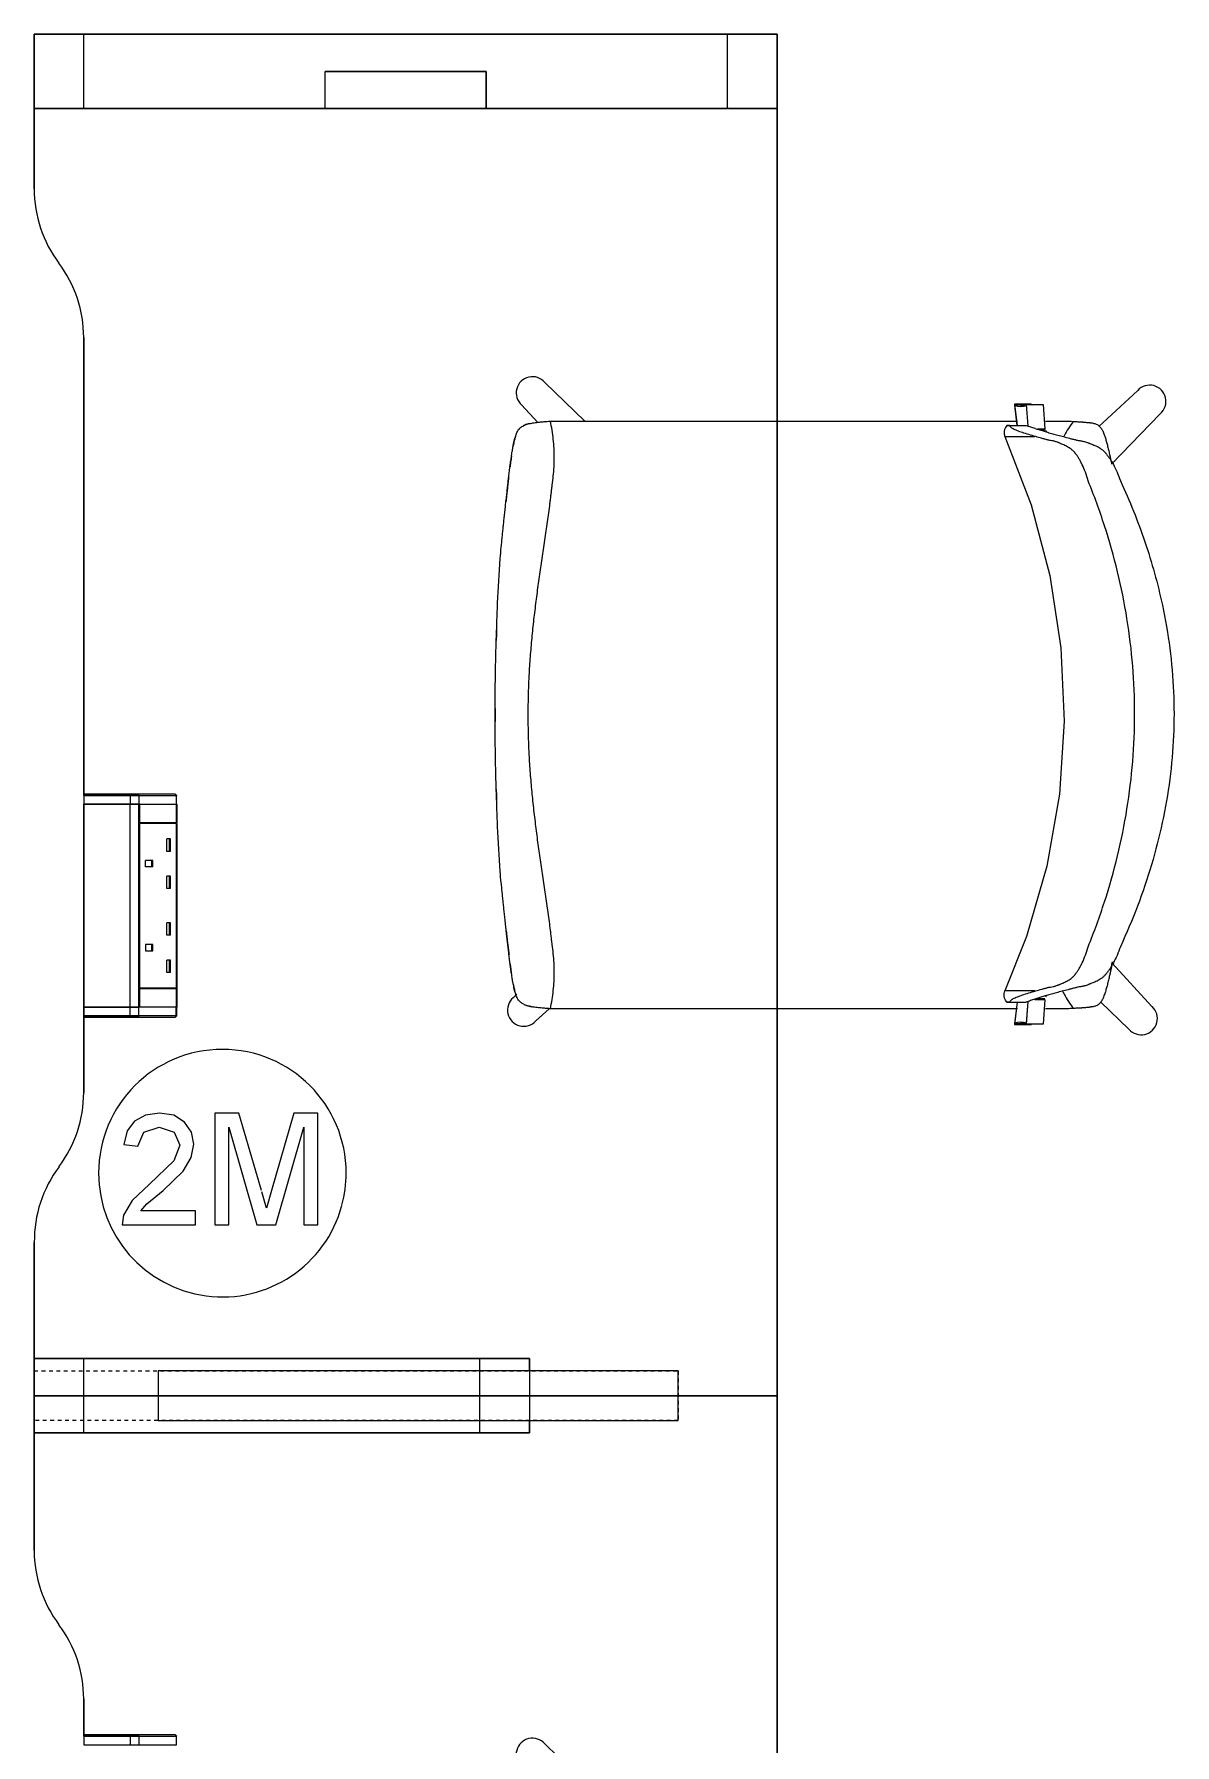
# Model space of a CAD drawing. Header units: millimetres. Extents: x 79795 to 317870, y -36033 to 97293.
# Drawn here: x 181100 to 182021, y 20355 to 21737 of the extents above; entities that cross this region are included whole.
import ezdxf

# ---------------------------------------------------------------- set-up
doc = ezdxf.new("R2010")
doc.units = ezdxf.units.MM
doc.header["$MEASUREMENT"] = 0
doc.linetypes.add('Dash', pattern=[6, 3, -3])
doc.layers.add('I-FURN', color=8, linetype='CONTINUOUS', lineweight=9)
doc.layers.add('I-FURN-HDLN', color=8, linetype='Dash', lineweight=9)

msp = doc.modelspace()

# ---------------------------------------------------------------- linework, layer by layer
at = {"layer": 'I-FURN'}
for p, q in [((181099.9, 21737.3), (181699.9, 21737.3)), ((181139.9, 21737.3), (181099.9, 21737.3)), ((181099.9, 21677.3), (181099.9, 21737.3)), ((181099.9, 21677.3), (181099.9, 21737.3)), ((181699.9, 21737.3), (181099.9, 21737.3)), ((181099.9, 21737.3), (181099.9, 21612.3)), ((181099.9, 21612.3), (181099.9, 21737.3)), ((181099.9, 21737.3), (181699.9, 21737.3)), ((181659.9, 21737.3), (181139.9, 21737.3)), ((181139.9, 21677.3), (181139.9, 21737.3)), ((181139.9, 21677.3), (181139.9, 21737.3)), ((181699.9, 21737.3), (181659.9, 21737.3)), ((181659.9, 21677.3), (181659.9, 21737.3)), ((181659.9, 21677.3), (181659.9, 21737.3)), ((181699.9, 21737.3), (181699.9, 21677.3)), ((181699.9, 21677.3), (181699.9, 21737.3)), ((181699.9, 20637.3), (181699.9, 21737.3)), ((181699.9, 21737.3), (181699.9, 20637.3)), ((181334.9, 21707.3), (181464.9, 21707.3)), ((181334.9, 21677.3), (181334.9, 21707.3)), ((181464.9, 21707.3), (181334.9, 21707.3)), ((181334.9, 21677.3), (181334.9, 21707.3)), ((181464.9, 21707.3), (181464.9, 21677.3)), ((181464.9, 21677.3), (181464.9, 21707.3)), ((181334.9, 21677.3), (181099.9, 21677.3)), ((181099.9, 21677.3), (181139.9, 21677.3)), ((181139.9, 21677.3), (181659.9, 21677.3)), ((181464.9, 21677.3), (181334.9, 21677.3)), ((181699.9, 21677.3), (181464.9, 21677.3)), ((181660.6, 21677.3), (181699.9, 21677.3)), ((181139.9, 21492.3), (181139.9, 21122.3)), ((181139.9, 21122.3), (181139.9, 21492.3)), ((181544.6, 21424.7), (181512.3, 21456)), ((181493.6, 21437.8), (181506.6, 21423.6)), ((181891.7, 21438.5), (181893.7, 21421.3)), ((181905, 21438.5), (181891.7, 21438.5)), ((181891.7, 21437.5), (181893.6, 21421.3)), ((181902.6, 21420.8), (181901.4, 21438.1)), ((181901.4, 21438.1), (181914.7, 21438.1)), ((181914.7, 21438.1), (181916.1, 21418.2)), ((181991.2, 21449.4), (181959.7, 21420.4)), ((181516.3, 21424.7), (181516.9, 21424.7)), ((181970, 21390), (182009.4, 21430.7)), ((181883.6, 21418), (181883.3, 21416.5)), ((181883.3, 21416.5), (181883.3, 21414.2)), ((181883.3, 21414.2), (181883.9, 21412.2)), ((181884.3, 21419.7), (181883.6, 21418)), ((181883.9, 21412.2), (181905.1, 21357)), ((181885.4, 21421.3), (181884.3, 21419.7)), ((181887.5, 21421.3), (181901.1, 21421.3)), ((181916.1, 21418.2), (181910.2, 21418.2)), ((181916.1, 21417.3), (181913.1, 21417.3)), ((181905.1, 21357), (181920.3, 21299.9)), ((181920.3, 21299.9), (181929.2, 21241.5)), ((181929.2, 21241.5), (181931.8, 21182.4)), ((181931.8, 21182.4), (181928, 21123.4)), ((181139.9, 21122.3), (181139.9, 21115.3)), ((181139.9, 21122.3), (181177.4, 21122.3)), ((181139.9, 21122.3), (181139.9, 21115.3)), ((181140.9, 21123.3), (181140.9, 21123.3)), ((181178, 21123.3), (181140.9, 21123.3)), ((181140.9, 21123.3), (181144.9, 21123.3)), ((181144.9, 21122.3), (181144.9, 21123.3)), ((181144.9, 21123.3), (181183.5, 21123.3)), ((181177.4, 21122.3), (181184.3, 21122.3)), ((181177.4, 21122.3), (181177.4, 21115.3)), ((181183.5, 21123.3), (181178, 21123.3)), ((181213.8, 21123.3), (181183.5, 21123.3)), ((181213.8, 21123.3), (181183.5, 21123.3)), ((181184.3, 21122.3), (181214.6, 21122.3)), ((181184.3, 21122.3), (181184.3, 21115.3)), ((181214.4, 21123.1), (181214.4, 21123.1)), ((181214.6, 21122.3), (181214.8, 21122.3)), ((181214.6, 21122.3), (181214.6, 21115.3)), ((181214.8, 21115.3), (181214.8, 21122.3)), ((181214.8, 21115.3), (181214.8, 21122.3)), ((181214.8, 21115.3), (181214.8, 21122.3)), ((181928, 21123.4), (181917.8, 21065.1)), ((181139.9, 21115.3), (181177.4, 21115.3)), ((181139.9, 21115.2), (181139.9, 20951.3)), ((181139.9, 20951.3), (181139.9, 21115.2)), ((181177.4, 21115.2), (181139.9, 21115.2)), ((181177.4, 21115.3), (181184.3, 21115.3)), ((181177.4, 20951.3), (181177.4, 21115.2)), ((181184.3, 21115.2), (181177.4, 21115.2)), ((181185.1, 21115.2), (181182.7, 21115.2)), ((181184.3, 21115.3), (181214.6, 21115.3)), ((181184.3, 20951.3), (181184.3, 21115.2)), ((181184.3, 21115.2), (181184.9, 21115.2)), ((181184.9, 21115.2), (181184.9, 21100.2)), ((181185.1, 21100.2), (181185.1, 21115.2)), ((181185.1, 21115.2), (181215, 21115.2)), ((181214.6, 21115.3), (181214.8, 21115.3)), ((181214.8, 20951.3), (181214.8, 21115.2)), ((181215, 21115.2), (181215, 21100.2)), ((181184.9, 21099.7), (181184.9, 20966.7)), ((181215, 21100.2), (181185.1, 21100.2)), ((181185.1, 20966.7), (181185.1, 21099.7)), ((181215, 21099.7), (181185.1, 21099.7)), ((181214.6, 21100.2), (181214.6, 21099.7)), ((181215, 21099.7), (181215, 20966.7)), ((181209.9, 21087.1), (181207.1, 21087.1)), ((181207.1, 21077.1), (181207.1, 21087.1)), ((181209.9, 21077.1), (181207.1, 21077.1)), ((181209.2, 21077.1), (181209.2, 21087.1)), ((181209.9, 21077.1), (181209.9, 21087.1)), ((181195.6, 21069.6), (181189.9, 21069.6)), ((181189.9, 21064.6), (181189.9, 21069.6)), ((181195.6, 21064.6), (181189.9, 21064.6)), ((181194.9, 21064.6), (181194.9, 21069.6)), ((181195.6, 21064.6), (181195.6, 21069.6)), ((181917.8, 21065.1), (181901.4, 21008.3)), ((181209.9, 21057.1), (181207.1, 21057.1)), ((181207.1, 21047.1), (181207.1, 21057.1)), ((181209.2, 21047.1), (181209.2, 21057.1)), ((181209.9, 21047.1), (181209.9, 21057.1)), ((181209.9, 21047.1), (181207.1, 21047.1)), ((181209.9, 21019.3), (181207.1, 21019.3)), ((181207.1, 21009.3), (181207.1, 21019.3)), ((181209.9, 21009.3), (181207.1, 21009.3)), ((181209.2, 21009.3), (181209.2, 21019.3)), ((181209.9, 21009.3), (181209.9, 21019.3)), ((181901.4, 21008.3), (181883.9, 20964.4)), ((181189.9, 21001.8), (181189.9, 20996.8)), ((181195.6, 21001.8), (181189.9, 21001.8)), ((181189.9, 20996.8), (181195.6, 20996.8)), ((181194.9, 20996.8), (181194.9, 21001.8)), ((181195.6, 20996.8), (181195.6, 21001.8)), ((181209.9, 20989.3), (181207.1, 20989.3)), ((181207.1, 20979.3), (181207.1, 20989.3)), ((181209.2, 20979.3), (181209.2, 20989.3)), ((181209.9, 20979.3), (181209.9, 20989.3)), ((182002.7, 20951.7), (181970.5, 20986.8)), ((181184.9, 20966.2), (181184.9, 20951.3)), ((181215, 20966.7), (181185.1, 20966.7)), ((181185.1, 20951.2), (181185.1, 20966.2)), ((181185.1, 20966.2), (181215, 20966.2)), ((181209.9, 20979.3), (181207.1, 20979.3)), ((181214.6, 20966.7), (181214.6, 20966.2)), ((181215, 20966.2), (181215, 20951.2)), ((181489.7, 20961.8), (181486.8, 20958.9)), ((181883.3, 20962.3), (181883.9, 20964.4)), ((181883.3, 20960), (181883.3, 20962.3)), ((181883.6, 20958.6), (181883.3, 20960)), ((181884.3, 20956.8), (181883.6, 20958.6)), ((181885.4, 20955.3), (181884.3, 20956.8)), ((181887.5, 20955.3), (181901.1, 20955.3)), ((181893.7, 20955.3), (181891.7, 20938.1)), ((181893.9, 20955.3), (181891.7, 20937.2)), ((181901.4, 20938.4), (181902.6, 20955.8)), ((181901.4, 20937.5), (181902.7, 20955.8)), ((181908.2, 20957.4), (181916.1, 20957.4)), ((181910.2, 20958.3), (181916.1, 20958.3)), ((181916.1, 20957.4), (181914.7, 20937.5)), ((181961.2, 20955.6), (181984, 20933.5)), ((181139.9, 20951.3), (181177.4, 20951.3)), ((181139.9, 20951.2), (181139.9, 20944.2)), ((181139.9, 20944.2), (181139.9, 20951.2)), ((181177.4, 20951.2), (181139.9, 20951.2)), ((181139.9, 20944.2), (181139.9, 20882.3)), ((181139.9, 20882.3), (181139.9, 20944.2)), ((181177.4, 20944.2), (181139.9, 20944.2)), ((181144.9, 20943.2), (181140.9, 20943.2)), ((181140.9, 20943.2), (181178, 20943.2)), ((181144.9, 20943.2), (181144.9, 20944.2)), ((181183.5, 20943.2), (181144.9, 20943.2)), ((181177.4, 20951.3), (181184.3, 20951.3)), ((181177.4, 20944.2), (181177.4, 20951.2)), ((181184.3, 20951.2), (181177.4, 20951.2)), ((181184.3, 20944.2), (181177.4, 20944.2)), ((181178, 20943.2), (181183.5, 20943.2)), ((181183.5, 20943.2), (181213.8, 20943.2)), ((181183.5, 20943.2), (181213.8, 20943.2)), ((181184.9, 20951.3), (181184.3, 20951.3)), ((181184.3, 20944.2), (181184.3, 20951.2)), ((181214.6, 20951.2), (181184.3, 20951.2)), ((181214.6, 20944.2), (181184.3, 20944.2)), ((181215, 20951.2), (181185.1, 20951.2)), ((181214.4, 20943.4), (181214.4, 20943.4)), ((181214.6, 20944.2), (181214.6, 20951.2)), ((181214.8, 20951.2), (181214.6, 20951.2)), ((181214.8, 20944.2), (181214.6, 20944.2)), ((181214.8, 20944.2), (181214.8, 20951.2)), ((181214.8, 20944.2), (181214.8, 20951.2)), ((181214.8, 20951.2), (181214.8, 20944.2)), ((181505, 20940.2), (181515.8, 20950)), ((181516.9, 20950), (181516.3, 20950)), ((181891.7, 20937.2), (181905, 20937.2)), ((181914.7, 20937.5), (181901.4, 20937.5)), ((181181, 20859.2), (181175.1, 20851.2)), ((181189.8, 20864.1), (181181, 20859.2)), ((181201.2, 20865.7), (181189.8, 20864.1)), ((181212.6, 20863.9), (181201.2, 20865.7)), ((181221.4, 20858.4), (181212.6, 20863.9)), ((181227, 20850.3), (181221.4, 20858.4)), ((181265.2, 20865.7), (181245.8, 20865.7)), ((181245.8, 20865.7), (181245.8, 20775.3)), ((181283.4, 20803), (181265.2, 20865.7)), ((181309.7, 20865.7), (181291.5, 20803.1)), ((181329.1, 20865.7), (181309.7, 20865.7)), ((181329.1, 20775.3), (181329.1, 20865.7)), ((181175.1, 20851.2), (181172.3, 20840.3)), ((181183.6, 20838.8), (181188.4, 20850.3)), ((181188.4, 20850.3), (181200.9, 20854.4)), ((181200.9, 20854.4), (181212.9, 20850.2)), ((181212.9, 20850.2), (181217.5, 20839.8)), ((181228.8, 20840.5), (181227, 20850.3)), ((181257.1, 20775.3), (181257.1, 20854.4)), ((181257.1, 20854.4), (181279.8, 20775.3)), ((181295.1, 20775.3), (181317.8, 20854.4)), ((181317.8, 20854.4), (181317.8, 20775.3)), ((181172.3, 20840.3), (181183.6, 20838.8)), ((181217.5, 20839.8), (181212.7, 20827)), ((181220.2, 20818.7), (181226.8, 20829.8)), ((181226.8, 20829.8), (181228.8, 20840.5)), ((181212.7, 20827), (181193.1, 20808.2)), ((181204, 20803.2), (181220.2, 20818.7)), ((181193.1, 20808.2), (181179, 20795.1)), ((181191, 20792.3), (181204, 20803.2)), ((181287.5, 20788.7), (181283.7, 20802)), ((181291.5, 20803.1), (181287.5, 20788.7)), ((181179, 20795.1), (181172.1, 20783.1)), ((181185.9, 20786.6), (181191, 20792.3)), ((181230.3, 20786.6), (181185.9, 20786.6)), ((181230.3, 20775.3), (181230.3, 20786.6)), ((181172.1, 20783.1), (181170.9, 20775.3)), ((181170.9, 20775.3), (181230.3, 20775.3)), ((181245.8, 20775.3), (181257.1, 20775.3)), ((181279.8, 20775.3), (181295.1, 20775.3)), ((181317.8, 20775.3), (181329.1, 20775.3)), ((181099.9, 20761.2), (181099.9, 20637.3)), ((181099.9, 20637.3), (181099.9, 20761.2)), ((181139.9, 20667.3), (181099.9, 20667.3)), ((181099.9, 20667.3), (181499.9, 20667.3)), ((181099.9, 20607.3), (181099.9, 20667.3)), ((181099.9, 20607.3), (181099.9, 20667.3)), ((181459.9, 20667.3), (181139.9, 20667.3)), ((181139.9, 20607.3), (181139.9, 20667.3)), ((181139.9, 20607.3), (181139.9, 20667.3)), ((181499.9, 20667.3), (181459.9, 20667.3)), ((181459.9, 20657.3), (181459.9, 20667.3)), ((181459.9, 20607.3), (181459.9, 20667.3)), ((181499.9, 20657.3), (181499.9, 20667.3)), ((181499.9, 20667.3), (181499.9, 20607.3)), ((181199.9, 20657.3), (181199.9, 20617.3)), ((181499.9, 20657.3), (181199.9, 20657.3)), ((181619.9, 20657.3), (181499.9, 20657.3)), ((181619.9, 20617.3), (181619.9, 20657.3)), ((181699.9, 20637.3), (181099.9, 20637.3)), ((181099.9, 20637.3), (181099.9, 20512.3)), ((181099.9, 20512.3), (181099.9, 20637.3)), ((181099.9, 20637.3), (181699.9, 20637.3)), ((181099.9, 20637.3), (181699.9, 20637.3)), ((181699.9, 20637.3), (181099.9, 20637.3)), ((181699.9, 19537.3), (181699.9, 20637.3)), ((181699.9, 20637.3), (181699.9, 19537.3)), ((181499.9, 20607.3), (181099.9, 20607.3)), ((181099.9, 20607.3), (181139.9, 20607.3)), ((181139.9, 20607.3), (181459.9, 20607.3)), ((181199.9, 20617.3), (181499.9, 20617.3)), ((181459.9, 20607.3), (181459.9, 20617.3)), ((181459.9, 20607.3), (181499.9, 20607.3)), ((181499.9, 20607.3), (181499.9, 20617.3)), ((181499.9, 20617.3), (181619.9, 20617.3)), ((181139.9, 20392.3), (181139.9, 20362.3)), ((181139.9, 20362.3), (181139.9, 20392.3)), ((181139.9, 20362.3), (181139.9, 20355.3)), ((181139.9, 20362.3), (181177.4, 20362.3)), ((181139.9, 20362.3), (181139.9, 20355.3)), ((181140.9, 20363.3), (181140.9, 20363.3)), ((181178, 20363.3), (181140.9, 20363.3)), ((181140.9, 20363.3), (181144.9, 20363.3)), ((181144.9, 20362.3), (181144.9, 20363.3)), ((181144.9, 20363.3), (181183.5, 20363.3)), ((181177.4, 20362.3), (181184.3, 20362.3)), ((181177.4, 20362.3), (181177.4, 20355.3)), ((181183.5, 20363.3), (181178, 20363.3)), ((181213.8, 20363.3), (181183.5, 20363.3)), ((181213.8, 20363.3), (181183.5, 20363.3)), ((181184.3, 20362.3), (181214.6, 20362.3)), ((181184.3, 20362.3), (181184.3, 20355.3)), ((181214.4, 20363.1), (181214.4, 20363.1)), ((181214.6, 20362.3), (181214.8, 20362.3)), ((181214.6, 20362.3), (181214.6, 20355.3)), ((181214.8, 20355.3), (181214.8, 20362.3)), ((181214.8, 20355.3), (181214.8, 20362.3)), ((181214.8, 20355.3), (181214.8, 20362.3)), ((181139.9, 20355.3), (181177.4, 20355.3)), ((181177.4, 20355.3), (181184.3, 20355.3)), ((181184.3, 20355.3), (181214.6, 20355.3)), ((181214.6, 20355.3), (181214.8, 20355.3)), ((181544.6, 20324.7), (181512.3, 20356))]:
    msp.add_line(p, q, dxfattribs=at)
at = {"layer": 'I-FURN', "flags": 128}
for points in [[(181139.9, 21122.3), (181139.9, 21122.3), (181139.9, 21122.4), (181139.9, 21122.4), (181139.9, 21122.5), (181139.9, 21122.5), (181139.9, 21122.5), (181140, 21122.6), (181140, 21122.6), (181140, 21122.7), (181140, 21122.7), (181140, 21122.7), (181140, 21122.8), (181140.1, 21122.8), (181140.1, 21122.8), (181140.1, 21122.9), (181140.1, 21122.9), (181140.1, 21122.9), (181140.2, 21123), (181140.2, 21123), (181140.2, 21123), (181140.3, 21123), (181140.3, 21123.1), (181140.3, 21123.1), (181140.3, 21123.1), (181140.4, 21123.1), (181140.4, 21123.2), (181140.4, 21123.2), (181140.5, 21123.2), (181140.5, 21123.2), (181140.6, 21123.2), (181140.6, 21123.2), (181140.6, 21123.3), (181140.7, 21123.3), (181140.7, 21123.3), (181140.8, 21123.3), (181140.8, 21123.3), (181140.8, 21123.3), (181140.9, 21123.3), (181140.9, 21123.3), (181140.9, 21123.3)], [(181178, 21123.3), (181175.2, 21123.3), (181172.5, 21123.3), (181169.9, 21123.3), (181167.3, 21123.3), (181164.9, 21123.3), (181162.6, 21123.3), (181160.3, 21123.3), (181158.2, 21123.3), (181156.2, 21123.3), (181154.3, 21123.3), (181152.5, 21123.3), (181150.8, 21123.3), (181149.3, 21123.3), (181147.9, 21123.3), (181146.6, 21123.3), (181145.4, 21123.3), (181144.4, 21123.3), (181143.4, 21123.3), (181142.7, 21123.3), (181142, 21123.3), (181141.5, 21123.3), (181141.1, 21123.3), (181140.9, 21123.3)], [(181140.9, 21123.3), (181140.9, 21123.3), (181140.9, 21123.3), (181140.9, 21123.3), (181141, 21123.3), (181141, 21123.3), (181141, 21123.3), (181141.1, 21123.3), (181141.1, 21123.3), (181141.2, 21123.3), (181141.2, 21123.3), (181141.3, 21123.3), (181141.4, 21123.3), (181141.4, 21123.3), (181141.5, 21123.3), (181141.6, 21123.3), (181141.7, 21123.3), (181141.8, 21123.3), (181141.9, 21123.3), (181142, 21123.3), (181142.1, 21123.3), (181142.3, 21123.3), (181142.4, 21123.3), (181142.5, 21123.3), (181142.6, 21123.3), (181142.8, 21123.3), (181142.9, 21123.3), (181143, 21123.3), (181143.2, 21123.3), (181143.3, 21123.3), (181143.5, 21123.3), (181143.6, 21123.3), (181143.8, 21123.3), (181143.9, 21123.3), (181144.1, 21123.3), (181144.2, 21123.3), (181144.4, 21123.3), (181144.6, 21123.3), (181144.7, 21123.3), (181144.9, 21123.3), (181144.9, 21123.3)], [(181183.5, 21123.3), (181183.4, 21123.3), (181183.3, 21123.3), (181183.2, 21123.3), (181183.1, 21123.3), (181183, 21123.3), (181182.8, 21123.3), (181182.7, 21123.3), (181182.6, 21123.3), (181182.5, 21123.3), (181182.3, 21123.3), (181182.2, 21123.3), (181182.1, 21123.3), (181181.9, 21123.3), (181181.8, 21123.3), (181181.6, 21123.3), (181181.5, 21123.3), (181181.3, 21123.3), (181181.2, 21123.3), (181181, 21123.3), (181180.8, 21123.3), (181180.7, 21123.3), (181180.5, 21123.3), (181180.4, 21123.3), (181180.2, 21123.3), (181180.1, 21123.3), (181179.9, 21123.3), (181179.7, 21123.3), (181179.6, 21123.3), (181179.4, 21123.3), (181179.3, 21123.3), (181179.1, 21123.3), (181179, 21123.3), (181178.8, 21123.3), (181178.7, 21123.3), (181178.5, 21123.3), (181178.4, 21123.3), (181178.2, 21123.3), (181178.1, 21123.3), (181178, 21123.3)], [(181214.6, 21122.8), (181214.6, 21122.8), (181214.7, 21122.7), (181214.7, 21122.7), (181214.7, 21122.7), (181214.7, 21122.6), (181214.7, 21122.6), (181214.7, 21122.5), (181214.7, 21122.5), (181214.8, 21122.5), (181214.8, 21122.4), (181214.8, 21122.4), (181214.8, 21122.3), (181214.8, 21122.3), (181214.8, 21122.3)], [(181140.9, 20943.2), (181140.9, 20943.2), (181140.8, 20943.2), (181140.8, 20943.2), (181140.8, 20943.2), (181140.7, 20943.2), (181140.7, 20943.2), (181140.6, 20943.2), (181140.6, 20943.2), (181140.6, 20943.2), (181140.5, 20943.3), (181140.5, 20943.3), (181140.5, 20943.3), (181140.4, 20943.3), (181140.4, 20943.3), (181140.4, 20943.4), (181140.3, 20943.4), (181140.3, 20943.4), (181140.3, 20943.4), (181140.2, 20943.5), (181140.2, 20943.5), (181140.2, 20943.5), (181140.1, 20943.5), (181140.1, 20943.6), (181140.1, 20943.6), (181140.1, 20943.6), (181140.1, 20943.7), (181140, 20943.7), (181140, 20943.7), (181140, 20943.8), (181140, 20943.8), (181140, 20943.9), (181140, 20943.9), (181140, 20943.9), (181139.9, 20944), (181139.9, 20944), (181139.9, 20944), (181139.9, 20944.1), (181139.9, 20944.1), (181139.9, 20944.2), (181139.9, 20944.2)], [(181144.9, 20943.2), (181144.8, 20943.2), (181144.6, 20943.2), (181144.4, 20943.2), (181144.3, 20943.2), (181144.1, 20943.2), (181144, 20943.2), (181143.8, 20943.2), (181143.7, 20943.2), (181143.5, 20943.2), (181143.4, 20943.2), (181143.2, 20943.2), (181143.1, 20943.2), (181142.9, 20943.2), (181142.8, 20943.2), (181142.7, 20943.2), (181142.5, 20943.2), (181142.4, 20943.2), (181142.3, 20943.2), (181142.2, 20943.2), (181142.1, 20943.2), (181141.9, 20943.2), (181141.8, 20943.2), (181141.7, 20943.2), (181141.6, 20943.2), (181141.6, 20943.2), (181141.5, 20943.2), (181141.4, 20943.2), (181141.3, 20943.2), (181141.3, 20943.2), (181141.2, 20943.2), (181141.1, 20943.2), (181141.1, 20943.2), (181141, 20943.2), (181141, 20943.2), (181141, 20943.2), (181141, 20943.2), (181140.9, 20943.2), (181140.9, 20943.2), (181140.9, 20943.2)], [(181140.9, 20943.2), (181140.9, 20943.2), (181140.9, 20943.2)], [(181140.9, 20943.2), (181141.2, 20943.2), (181141.6, 20943.2), (181142.2, 20943.2), (181142.9, 20943.2), (181143.7, 20943.2), (181144.6, 20943.2), (181145.7, 20943.2), (181146.9, 20943.2), (181148.2, 20943.2), (181149.7, 20943.2), (181151.3, 20943.2), (181153, 20943.2), (181154.8, 20943.2), (181156.7, 20943.2), (181158.8, 20943.2), (181160.9, 20943.2), (181163.2, 20943.2), (181165.5, 20943.2), (181168, 20943.2), (181170.5, 20943.2), (181173.2, 20943.2), (181175.9, 20943.2), (181178, 20943.2)], [(181178, 20943.2), (181178.1, 20943.2), (181178.2, 20943.2), (181178.4, 20943.2), (181178.5, 20943.2), (181178.7, 20943.2), (181178.8, 20943.2), (181179, 20943.2), (181179.1, 20943.2), (181179.3, 20943.2), (181179.4, 20943.2), (181179.6, 20943.2), (181179.7, 20943.2), (181179.9, 20943.2), (181180.1, 20943.2), (181180.2, 20943.2), (181180.4, 20943.2), (181180.5, 20943.2), (181180.7, 20943.2), (181180.8, 20943.2), (181181, 20943.2), (181181.2, 20943.2), (181181.3, 20943.2), (181181.5, 20943.2), (181181.6, 20943.2), (181181.8, 20943.2), (181181.9, 20943.2), (181182.1, 20943.2), (181182.2, 20943.2), (181182.3, 20943.2), (181182.5, 20943.2), (181182.6, 20943.2), (181182.7, 20943.2), (181182.8, 20943.2), (181183, 20943.2), (181183.1, 20943.2), (181183.2, 20943.2), (181183.3, 20943.2), (181183.4, 20943.2), (181183.5, 20943.2)], [(181214.8, 20944.2), (181214.8, 20944.1), (181214.8, 20944.1), (181214.8, 20944.1), (181214.8, 20944), (181214.7, 20944), (181214.7, 20943.9), (181214.7, 20943.9), (181214.7, 20943.9), (181214.7, 20943.8), (181214.7, 20943.8), (181214.7, 20943.8), (181214.7, 20943.7), (181214.6, 20943.7)], [(181139.9, 20362.3), (181139.9, 20362.3), (181139.9, 20362.4), (181139.9, 20362.4), (181139.9, 20362.5), (181139.9, 20362.5), (181139.9, 20362.5), (181140, 20362.6), (181140, 20362.6), (181140, 20362.7), (181140, 20362.7), (181140, 20362.7), (181140, 20362.8), (181140.1, 20362.8), (181140.1, 20362.8), (181140.1, 20362.9), (181140.1, 20362.9), (181140.1, 20362.9), (181140.2, 20363), (181140.2, 20363), (181140.2, 20363), (181140.3, 20363), (181140.3, 20363.1), (181140.3, 20363.1), (181140.3, 20363.1), (181140.4, 20363.1), (181140.4, 20363.2), (181140.4, 20363.2), (181140.5, 20363.2), (181140.5, 20363.2), (181140.6, 20363.2), (181140.6, 20363.2), (181140.6, 20363.3), (181140.7, 20363.3), (181140.7, 20363.3), (181140.8, 20363.3), (181140.8, 20363.3), (181140.8, 20363.3), (181140.9, 20363.3), (181140.9, 20363.3), (181140.9, 20363.3)], [(181178, 20363.3), (181175.2, 20363.3), (181172.5, 20363.3), (181169.9, 20363.3), (181167.3, 20363.3), (181164.9, 20363.3), (181162.6, 20363.3), (181160.3, 20363.3), (181158.2, 20363.3), (181156.2, 20363.3), (181154.3, 20363.3), (181152.5, 20363.3), (181150.8, 20363.3), (181149.3, 20363.3), (181147.9, 20363.3), (181146.6, 20363.3), (181145.4, 20363.3), (181144.4, 20363.3), (181143.4, 20363.3), (181142.7, 20363.3), (181142, 20363.3), (181141.5, 20363.3), (181141.1, 20363.3), (181140.9, 20363.3)], [(181140.9, 20363.3), (181140.9, 20363.3), (181140.9, 20363.3), (181140.9, 20363.3), (181141, 20363.3), (181141, 20363.3), (181141, 20363.3), (181141.1, 20363.3), (181141.1, 20363.3), (181141.2, 20363.3), (181141.2, 20363.3), (181141.3, 20363.3), (181141.4, 20363.3), (181141.4, 20363.3), (181141.5, 20363.3), (181141.6, 20363.3), (181141.7, 20363.3), (181141.8, 20363.3), (181141.9, 20363.3), (181142, 20363.3), (181142.1, 20363.3), (181142.3, 20363.3), (181142.4, 20363.3), (181142.5, 20363.3), (181142.6, 20363.3), (181142.8, 20363.3), (181142.9, 20363.3), (181143, 20363.3), (181143.2, 20363.3), (181143.3, 20363.3), (181143.5, 20363.3), (181143.6, 20363.3), (181143.8, 20363.3), (181143.9, 20363.3), (181144.1, 20363.3), (181144.2, 20363.3), (181144.4, 20363.3), (181144.6, 20363.3), (181144.7, 20363.3), (181144.9, 20363.3), (181144.9, 20363.3)], [(181183.5, 20363.3), (181183.4, 20363.3), (181183.3, 20363.3), (181183.2, 20363.3), (181183.1, 20363.3), (181183, 20363.3), (181182.8, 20363.3), (181182.7, 20363.3), (181182.6, 20363.3), (181182.5, 20363.3), (181182.3, 20363.3), (181182.2, 20363.3), (181182.1, 20363.3), (181181.9, 20363.3), (181181.8, 20363.3), (181181.6, 20363.3), (181181.5, 20363.3), (181181.3, 20363.3), (181181.2, 20363.3), (181181, 20363.3), (181180.8, 20363.3), (181180.7, 20363.3), (181180.5, 20363.3), (181180.4, 20363.3), (181180.2, 20363.3), (181180.1, 20363.3), (181179.9, 20363.3), (181179.7, 20363.3), (181179.6, 20363.3), (181179.4, 20363.3), (181179.3, 20363.3), (181179.1, 20363.3), (181179, 20363.3), (181178.8, 20363.3), (181178.7, 20363.3), (181178.5, 20363.3), (181178.4, 20363.3), (181178.2, 20363.3), (181178.1, 20363.3), (181178, 20363.3)], [(181214.6, 20362.8), (181214.6, 20362.8), (181214.7, 20362.7), (181214.7, 20362.7), (181214.7, 20362.7), (181214.7, 20362.6), (181214.7, 20362.6), (181214.7, 20362.5), (181214.7, 20362.5), (181214.8, 20362.5), (181214.8, 20362.4), (181214.8, 20362.4), (181214.8, 20362.3), (181214.8, 20362.3), (181214.8, 20362.3)]]:
    msp.add_lwpolyline(points, dxfattribs=at)
at = {"layer": 'I-FURN'}
for centre, radius, start, end in [((181199.9, 21612.3), 100, 180, 216.8699), ((181199.9, 21612.3), 100, 180, 216.8699), ((181039.9, 21492.3), 100, 0, 36.8699), ((181039.9, 21492.3), 100, 0, 36.8699), ((181502.3, 21447.5), 13.1, 40.3941, 228.0104), ((182000.9, 21440.7), 13.1, 310.4176, 138.0338), ((181495.3, 20948.9), 13.1, 130.3707, 317.9869), ((181994, 20942), 13.1, 220.3941, 48.0104), ((181251.9, 20817.1), 100, 0, 180), ((181039.9, 20882.3), 100, 323.1301, 0), ((181039.9, 20882.3), 100, 323.1301, 0), ((181200, 20762.3), 100, 143.1301, 180.6256), ((181200, 20762.3), 100, 143.1301, 180.6256), ((181251.9, 20817.1), 100, 180, 344.9111), ((181251.9, 20817.1), 100, 345, 0), ((181199.9, 20512.3), 100, 180, 216.8699), ((181199.9, 20512.3), 100, 180, 216.8699), ((181039.9, 20392.3), 100, 0, 36.8699), ((181039.9, 20392.3), 100, 0, 36.8699), ((181502.3, 20347.5), 13.1, 40.3941, 228.0104)]:
    msp.add_arc(centre, radius, start, end, dxfattribs=at)
for centre, major_axis, ratio, start_param, end_param in [((181897.1, 21454.9), (0, -17.4), 0.978487, 5.960696, 6.540192), ((181897.1, 21454), (0, -17.4), 0.978487, 5.960696, 6.540192), ((181910.4, 21454.9), (0, -17.4), 0.978487, 5.960696, 6.044337), ((181140.9, 21122.3), (0, 1), 0.998113, 0, 1.570796), ((181178, 21122.3), (0, 1), 0.56467, 0, 1.570796), ((181183.5, 21122.3), (0, 1), 0.819152, 4.712389, 6.283185), ((181213.8, 21122.3), (0, 1), 0.819152, 4.712389, 6.283185), ((181140.9, 20944.2), (0, 1), 0.998113, 1.570796, 3.141593), ((181178, 20944.2), (0, 1), 0.56467, 1.570796, 3.141593), ((181183.5, 20944.2), (0, 1), 0.819152, 3.141593, 4.712389), ((181213.8, 20944.2), (0, -1), 0.819152, 0, 1.570796), ((181897.1, 20921.6), (0, -17.4), 0.978487, 2.884586, 3.464082), ((181897.1, 20920.7), (0, -17.4), 0.978487, 2.884586, 3.464082), ((181910.4, 20920.7), (0, -17.4), 0.978487, 3.380441, 3.464082), ((181140.9, 20362.3), (0, 1), 0.998113, 0, 1.570796), ((181178, 20362.3), (0, 1), 0.56467, 0, 1.570796), ((181183.5, 20362.3), (0, 1), 0.819152, 4.712389, 6.283185), ((181213.8, 20362.3), (0, 1), 0.819152, 4.712389, 6.283185)]:
    msp.add_ellipse(centre, major_axis=major_axis, ratio=ratio, start_param=start_param, end_param=end_param, dxfattribs=at)
for points, knots in [([(181476.2, 21313.6), (181476.5, 21316.8), (181477, 21321.5), (181477.6, 21327.6), (181478, 21332.1), (181478.5, 21336.4), (181478.9, 21340.5), (181479.3, 21344.7), (181479.8, 21349.2), (181480.3, 21353.9), (181480.8, 21358.8), (181481.4, 21363.6), (181481.9, 21368.3), (181482.4, 21372.7), (181482.8, 21376.8), (181483.3, 21380.3), (181483.6, 21383.2), (181483.9, 21385.5), (181484.2, 21387.7), (181484.5, 21390.4), (181485, 21393.7), (181485.5, 21397.2), (181485.9, 21399.9), (181486.2, 21401.4), (181486.4, 21402.6), (181486.6, 21403.8), (181486.9, 21405.5), (181487.3, 21407.5), (181487.9, 21409.9), (181488.7, 21412.7), (181489.5, 21415.1), (181490.4, 21416.7), (181490.9, 21417.6), (181491.3, 21418.1), (181491.8, 21418.6), (181492.4, 21419.2), (181493.6, 21420.2), (181495.3, 21421.2), (181497.3, 21422), (181498.9, 21422.5), (181500.8, 21422.9), (181503.4, 21423.4), (181506.9, 21423.8), (181511, 21424.3), (181514.4, 21424.5), (181515.8, 21424.6), (181516.3, 21424.7)], [0, 0, 0, 0, 0.0625, 0.09375, 0.125, 0.15625, 0.1875, 0.21875, 0.25, 0.28125, 0.3125, 0.34375, 0.375, 0.40625, 0.4375, 0.46875, 0.484375, 0.5, 0.515625, 0.53125, 0.5625, 0.59375, 0.609375, 0.617188, 0.625, 0.632812, 0.640625, 0.65625, 0.671875, 0.6875, 0.71875, 0.734375, 0.742188, 0.75, 0.757812, 0.765625, 0.78125, 0.8125, 0.828125, 0.84375, 0.859375, 0.875, 0.90625, 0.9375, 0.96875, 1, 1, 1, 1]), ([(181500.3, 21422.8), (181499.8, 21422.7), (181498.6, 21422.4), (181497, 21421.9), (181495.7, 21421.3), (181494.9, 21420.9), (181494.8, 21420.8)], [0.11388456, 0.11388456, 0.11388456, 0.11388456, 0.125, 0.14285714, 0.16071429, 0.16623382, 0.16623382, 0.16623382, 0.16623382]), ([(181498.9, 21187.3), (181498.9, 21197.4), (181499.3, 21212.4), (181500.5, 21232.5), (181501.8, 21247.5), (181503.3, 21262.5), (181505.1, 21277.4), (181507, 21291.8), (181509, 21306.3), (181510.8, 21318.6), (181512.3, 21328.5), (181513.4, 21336), (181514.4, 21343.3), (181515.5, 21350.7), (181516.3, 21356.8), (181517, 21361.8), (181517.4, 21365.5), (181517.8, 21369.2), (181518.4, 21374.1), (181519.2, 21380.4), (181519.7, 21386.6), (181519.9, 21391.5), (181520, 21395.2), (181519.9, 21398.9), (181519.7, 21403.9), (181519, 21412.5), (181517.8, 21419.8), (181516.9, 21424.7)], [0, 0, 0, 0, 0.125, 0.1875, 0.25, 0.3125, 0.375, 0.4375, 0.5, 0.5625, 0.59375, 0.625, 0.65625, 0.6875, 0.71875, 0.734375, 0.75, 0.765625, 0.78125, 0.8125, 0.84375, 0.859375, 0.875, 0.890625, 0.90625, 0.9375, 1, 1, 1, 1]), ([(181516.9, 21424.7), (181527.1, 21424.7), (181542, 21424.7), (181561.7, 21424.7), (181576.5, 21424.7), (181591.2, 21424.7), (181605.8, 21424.7), (181618.1, 21424.7), (181628.1, 21424.7), (181635.7, 21424.7), (181643.3, 21424.7), (181653.4, 21424.7), (181665.9, 21424.7), (181678.3, 21424.7), (181688.4, 21424.7), (181694.8, 21424.7), (181698.7, 21424.7), (181700, 21424.7)], [-1, -1, -1, -1, -0.9285714, -0.8928571, -0.8571429, -0.8214286, -0.7857143, -0.75, -0.7321429, -0.7142857, -0.6964286, -0.6785714, -0.6428571, -0.6071429, -0.5892857, -0.5714286, -0.5621337, -0.5621337, -0.5621337, -0.5621337]), ([(181700, 21424.7), (181701.2, 21424.7), (181705, 21424.7), (181713.7, 21424.7), (181726.2, 21424.7), (181741.2, 21424.7), (181756.4, 21424.7), (181771.5, 21424.7), (181786.4, 21424.7), (181798.8, 21424.7), (181808.9, 21424.7), (181816.5, 21424.7), (181824.1, 21424.7), (181834, 21424.7), (181846.2, 21424.7), (181858.6, 21424.7), (181868.7, 21424.7), (181876.4, 21424.7), (181884.2, 21424.7), (181890.1, 21424.7), (181893.3, 21424.7), (181894, 21424.7)], [-0.5621337, -0.5621337, -0.5621337, -0.5621337, -0.5535714, -0.5357143, -0.5, -0.4642857, -0.4285714, -0.3928571, -0.3571429, -0.3214286, -0.3035714, -0.2857143, -0.2678571, -0.25, -0.2142857, -0.1785714, -0.1607143, -0.1428571, -0.125, -0.1071429, -0.1022726, -0.1022726, -0.1022726, -0.1022726]), ([(181939.5, 21424.5), (181937.9, 21422.6), (181935, 21418.8), (181932.5, 21414.5), (181931.3, 21412.2), (181931.1, 21411.8)], [0, 0, 0, 0, 0.02777778, 0.05555556, 0.06066679, 0.06066679, 0.06066679, 0.06066679]), ([(181939.5, 21424.5), (181940.5, 21424.4), (181942.2, 21424.3), (181944.1, 21424.2), (181945.2, 21424.1), (181946.1, 21424.1), (181946.9, 21424), (181947.9, 21423.9), (181949.1, 21423.8), (181950.3, 21423.7), (181951.2, 21423.6), (181951.7, 21423.6), (181952.1, 21423.5), (181952.5, 21423.5), (181953, 21423.4), (181953.9, 21423.3), (181955.1, 21423.1), (181956.5, 21422.7), (181957.7, 21422.3), (181958.9, 21421.7), (181960.1, 21420.8), (181961, 21419.8), (181961.6, 21418.9), (181962.1, 21418.2), (181962.5, 21417.6), (181963, 21416.6), (181963.6, 21415.3), (181964.2, 21413.6), (181964.8, 21411.8), (181965.3, 21410.1), (181965.8, 21408.5), (181966.2, 21406.9), (181966.7, 21405.2), (181967.1, 21403.4), (181967.7, 21400.9), (181968.7, 21396.5), (181969.6, 21392.8), (181970, 21390.4)], [0, 0, 0, 0, 0.0625, 0.09375, 0.109375, 0.125, 0.140625, 0.15625, 0.1875, 0.21875, 0.234375, 0.242188, 0.25, 0.257812, 0.265625, 0.28125, 0.3125, 0.34375, 0.375, 0.40625, 0.4375, 0.46875, 0.484375, 0.5, 0.515625, 0.53125, 0.5625, 0.59375, 0.625, 0.65625, 0.6875, 0.71875, 0.75, 0.78125, 0.8125, 0.875, 1, 1, 1, 1]), ([(181488.8, 21412.8), (181488.7, 21412.7), (181488.5, 21411.9), (181488.1, 21410.5), (181487.6, 21408.7), (181487.2, 21406.9), (181486.9, 21405.6), (181486.8, 21405)], [0.2634642, 0.2634642, 0.2634642, 0.2634642, 0.26785714, 0.28571429, 0.30357143, 0.32142857, 0.33764593, 0.33764593, 0.33764593, 0.33764593]), ([(181884.5, 21412.2), (181884.8, 21412.2), (181885.4, 21412.2), (181887.4, 21412.2), (181891.3, 21412.2), (181898.4, 21412.2), (181904.7, 21412.2), (181908.2, 21412.2)], [0.4444444, 0.4444444, 0.4444444, 0.4444444, 0.5138889, 0.5833333, 0.7222222, 0.8611111, 0.9922071, 0.9922071, 0.9922071, 0.9922071]), ([(181887.5, 21421.3), (181886.9, 21421.3), (181886.1, 21421.3), (181885.5, 21421.3), (181885.4, 21421.3), (181886, 21421.3), (181886.8, 21421.3), (181887.1, 21421.3)], [0, 0, 0, 0, 0.125, 0.25, 0.375, 0.5, 0.5828112, 0.5828112, 0.5828112, 0.5828112]), ([(181901.1, 21421.3), (181902.2, 21420.9), (181904.5, 21420.1), (181906.9, 21419.3), (181908.2, 21418.9)], [0, 0, 0, 0, 0.5, 0.9957101, 0.9957101, 0.9957101, 0.9957101]), ([(181908.3, 21418.8), (181910.2, 21418.2), (181913.4, 21417.1), (181918.4, 21415.7), (181922.5, 21414.5), (181926.7, 21413.4), (181931.2, 21412.2), (181935.3, 21411.1), (181938.6, 21410.2), (181940.8, 21409.7), (181942.5, 21409.3), (181944.2, 21409), (181945.9, 21408.7), (181947.6, 21408.3), (181949, 21408), (181950.1, 21407.6), (181951, 21407.3), (181951.5, 21407.1), (181951.8, 21407), (181952.2, 21406.8), (181952.7, 21406.6), (181953.6, 21406.2), (181955, 21405.7), (181956.6, 21405.1), (181958.3, 21404.3), (181960, 21403.4), (181961.8, 21402.2), (181963.2, 21401.1), (181964.2, 21400.1), (181964.7, 21399.5), (181965.1, 21399.1), (181965.5, 21398.6), (181966.1, 21397.9), (181967, 21396.7), (181968.4, 21394.9), (181970, 21392.4), (181972, 21388.8), (181974.5, 21383.7), (181976.3, 21378.9), (181977.2, 21376.4)], [0, 0, 0, 0, 0.142857, 0.214286, 0.285714, 0.357143, 0.428571, 0.5, 0.535714, 0.571429, 0.589286, 0.607143, 0.642857, 0.660714, 0.678571, 0.696429, 0.705357, 0.709821, 0.714286, 0.71875, 0.723214, 0.732143, 0.75, 0.767857, 0.785714, 0.803571, 0.821429, 0.839286, 0.848214, 0.852679, 0.857143, 0.861607, 0.866071, 0.875, 0.892857, 0.910714, 0.928571, 0.964286, 1, 1, 1, 1]), ([(181951.2, 21376.4), (181950.5, 21378.9), (181949, 21383.6), (181946.8, 21388.6), (181945, 21392.2), (181943.6, 21394.7), (181942.4, 21396.5), (181941.5, 21397.7), (181941, 21398.4), (181940.6, 21398.9), (181940.3, 21399.4), (181939.7, 21399.9), (181938.8, 21400.9), (181937.4, 21402.1), (181935.7, 21403.3), (181934, 21404.3), (181932.3, 21405.1), (181930.7, 21405.8), (181929.4, 21406.4), (181928.5, 21406.7), (181928, 21407), (181927.7, 21407.1), (181927.3, 21407.3), (181926.9, 21407.5), (181926.1, 21407.8), (181925.1, 21408.1), (181923.9, 21408.5), (181922.4, 21408.8), (181921, 21409), (181919.5, 21409.3), (181918.3, 21409.5), (181917.1, 21409.9), (181915.5, 21410.3), (181912.7, 21411.1), (181910.4, 21411.7), (181908.8, 21412.2)], [0, 0, 0, 0, 0.0625, 0.125, 0.15625, 0.1875, 0.21875, 0.234375, 0.242188, 0.25, 0.257812, 0.265625, 0.28125, 0.3125, 0.34375, 0.375, 0.40625, 0.4375, 0.46875, 0.484375, 0.492188, 0.5, 0.507812, 0.515625, 0.53125, 0.5625, 0.59375, 0.625, 0.6875, 0.71875, 0.75, 0.78125, 0.8125, 0.875, 1, 1, 1, 1]), ([(181917.7, 21415.9), (181917.4, 21416.3), (181917.1, 21416.8), (181916.9, 21417.1), (181916.8, 21417.1)], [-0.5281276, -0.5281276, -0.5281276, -0.5281276, -0.3333333, -0.3243711, -0.3243711, -0.3243711, -0.3243711]), ([(181485.4, 21396.7), (181485.4, 21396.5), (181485.3, 21395.5), (181485, 21393.8), (181484.7, 21391.4), (181484.4, 21389.5), (181484.3, 21388.3), (181484.2, 21387.9)], [0.40654079, 0.40654079, 0.40654079, 0.40654079, 0.41071429, 0.42857143, 0.44642857, 0.46428571, 0.47431632, 0.47431632, 0.47431632, 0.47431632]), ([(181483.2, 21379.6), (181483.1, 21379.3), (181483, 21378.2), (181482.7, 21375.6), (181482.3, 21372), (181481.8, 21367.8), (181481.4, 21363.8), (181481.1, 21361), (181480.9, 21359.6)], [0.5447675, 0.5447675, 0.5447675, 0.5447675, 0.5535714, 0.5714286, 0.6071429, 0.6428571, 0.6785714, 0.7142857, 0.7142857, 0.7142857, 0.7142857]), ([(181951.2, 21000.1), (181956, 21012.1), (181964.8, 21036.2), (181978.9, 21085.8), (181989.2, 21149.5), (181989.2, 21227), (181978.9, 21290.7), (181964.8, 21340.3), (181956, 21364.5), (181951.2, 21376.4)], [-1, -1, -1, -1, -0.9, -0.8, -0.6, -0.4, -0.2, -0.1, 0, 0, 0, 0]), ([(181977.2, 21376.4), (181984.7, 21360.3), (181997.9, 21327.5), (182013.7, 21270.6), (182022.2, 21206.1), (182019, 21135.1), (182006.5, 21077.3), (181991.4, 21032.6), (181982.2, 21010.9), (181977.2, 21000.1)], [-1, -1, -1, -1, -0.863636, -0.727273, -0.545455, -0.363636, -0.181818, -0.090909, 0, 0, 0, 0]), ([(181476.2, 21061), (181475.4, 21073), (181474.4, 21091), (181473.6, 21112), (181473.2, 21124), (181472.9, 21133.1), (181472.7, 21142.1), (181472.5, 21151.1), (181472.4, 21160.1), (181472.2, 21169.2), (181472.2, 21178.2), (181472.2, 21187.3), (181472.2, 21196.4), (181472.2, 21205.5), (181472.4, 21214.5), (181472.5, 21223.5), (181472.7, 21232.6), (181472.9, 21241.6), (181473.2, 21250.6), (181473.6, 21262.6), (181474.4, 21283.6), (181475.4, 21301.6), (181476.2, 21313.6)], [0, 0, 0, 0, 0.142857, 0.214286, 0.25, 0.285714, 0.321429, 0.357143, 0.392857, 0.428571, 0.464286, 0.5, 0.535714, 0.571429, 0.607143, 0.642857, 0.678571, 0.714286, 0.75, 0.785714, 0.857143, 1, 1, 1, 1]), ([(181473.3, 21255.9), (181473.3, 21254.1), (181473.2, 21251.3), (181473.1, 21248.5), (181473.1, 21247.5)], [0.45739181, 0.45739181, 0.45739181, 0.45739181, 0.5, 0.52352779, 0.52352779, 0.52352779, 0.52352779]), ([(181516.9, 20950), (181517.8, 20954.9), (181519, 20962.2), (181519.7, 20970.8), (181519.9, 20975.7), (181520, 20979.4), (181519.9, 20983.1), (181519.7, 20988.1), (181519.2, 20994.3), (181518.4, 21000.5), (181517.8, 21005.5), (181517.4, 21009.2), (181517, 21012.9), (181516.3, 21017.8), (181515.5, 21024), (181514.4, 21031.3), (181513.4, 21038.7), (181512.3, 21046.1), (181510.8, 21056), (181509, 21068.4), (181507, 21082.8), (181505.1, 21097.3), (181503.3, 21112.2), (181501.8, 21127.2), (181500.5, 21142.2), (181499.3, 21162.2), (181498.9, 21177.3), (181498.9, 21187.3)], [0, 0, 0, 0, 0.0625, 0.09375, 0.109375, 0.125, 0.140625, 0.15625, 0.1875, 0.21875, 0.234375, 0.25, 0.265625, 0.28125, 0.3125, 0.34375, 0.375, 0.40625, 0.4375, 0.5, 0.5625, 0.625, 0.6875, 0.75, 0.8125, 0.875, 1, 1, 1, 1]), ([(181473.1, 21127.1), (181473.1, 21126.1), (181473.2, 21123.3), (181473.3, 21120.6), (181473.4, 21118.8)], [0.47647303, 0.47647303, 0.47647303, 0.47647303, 0.5, 0.54260339, 0.54260339, 0.54260339, 0.54260339]), ([(181516.3, 20950), (181515.8, 20950), (181514.5, 20950.1), (181511.2, 20950.4), (181507.1, 20950.8), (181503.6, 20951.2), (181501, 20951.7), (181499.1, 20952.1), (181497.4, 20952.6), (181495.9, 20953.2), (181494.6, 20953.9), (181493.4, 20954.6), (181492.5, 20955.4), (181491.8, 20956), (181491.3, 20956.6), (181490.6, 20957.6), (181489.6, 20959.4), (181488.7, 20961.8), (181487.9, 20964.6), (181487.4, 20966.9), (181487, 20969), (181486.6, 20970.6), (181486.4, 20971.8), (181486.2, 20972.9), (181486, 20974.4), (181485.6, 20977), (181485.1, 20980.3), (181484.6, 20983.5), (181484.3, 20986.1), (181484, 20988.2), (181483.7, 20990.5), (181483.4, 20993.3), (181483, 20996.8), (181482.5, 21001), (181482, 21005.4), (181481.4, 21010.4), (181480.9, 21015.5), (181480.3, 21020.7), (181479.8, 21025.7), (181479.3, 21030.3), (181478.9, 21034.4), (181478.5, 21038.4), (181478, 21042.6), (181477.6, 21047.2), (181476.9, 21053.2), (181476.5, 21057.9), (181476.2, 21061)], [0, 0, 0, 0, 0.03125, 0.0625, 0.09375, 0.125, 0.140625, 0.15625, 0.171875, 0.1875, 0.203125, 0.21875, 0.234375, 0.242188, 0.25, 0.265625, 0.28125, 0.3125, 0.328125, 0.34375, 0.359375, 0.367188, 0.375, 0.382812, 0.390625, 0.40625, 0.4375, 0.46875, 0.484375, 0.5, 0.515625, 0.53125, 0.5625, 0.59375, 0.625, 0.65625, 0.6875, 0.71875, 0.75, 0.78125, 0.8125, 0.84375, 0.875, 0.90625, 0.9375, 1, 1, 1, 1]), ([(181481.2, 21012.9), (181481.3, 21011.5), (181481.6, 21008.7), (181482, 21004.9), (181482.4, 21001.6), (181482.7, 20998.9), (181483, 20996.8), (181483.2, 20995), (181483.3, 20993.9), (181483.4, 20993.6)], [0.2857143, 0.2857143, 0.2857143, 0.2857143, 0.3214286, 0.3571429, 0.3928571, 0.4107143, 0.4285714, 0.4464286, 0.4561916, 0.4561916, 0.4561916, 0.4561916]), ([(181977.2, 21000.1), (181976.3, 20997.6), (181974.5, 20992.9), (181972, 20987.8), (181970, 20984.2), (181968.4, 20981.7), (181967, 20979.8), (181966.1, 20978.6), (181965.5, 20978), (181965.1, 20977.5), (181964.7, 20977), (181964.2, 20976.4), (181963.2, 20975.5), (181961.8, 20974.3), (181960, 20973.2), (181958.3, 20972.3), (181956.6, 20971.5), (181955, 20970.8), (181953.6, 20970.3), (181952.7, 20970), (181952.2, 20969.8), (181951.8, 20969.6), (181951.5, 20969.4), (181951, 20969.2), (181950.1, 20968.9), (181949, 20968.5), (181947.6, 20968.2), (181945.9, 20967.9), (181944.2, 20967.6), (181942.5, 20967.3), (181941.2, 20967), (181939.9, 20966.6), (181938.2, 20966.2), (181935.3, 20965.4), (181931.2, 20964.4), (181926.7, 20963.2), (181922.5, 20962), (181918.4, 20960.9), (181914.6, 20959.8), (181911.2, 20958.7), (181909.2, 20958.1), (181908.3, 20957.7)], [0, 0, 0, 0, 0.035714, 0.071429, 0.089286, 0.107143, 0.125, 0.133929, 0.138393, 0.142857, 0.147321, 0.151786, 0.160714, 0.178571, 0.196429, 0.214286, 0.232143, 0.25, 0.267857, 0.276786, 0.28125, 0.285714, 0.290179, 0.294643, 0.303571, 0.321429, 0.339286, 0.357143, 0.392857, 0.410714, 0.428571, 0.446429, 0.464286, 0.5, 0.571429, 0.642857, 0.714286, 0.785714, 0.857143, 0.928571, 1, 1, 1, 1]), ([(181908.8, 20964.4), (181910.4, 20964.8), (181912.7, 20965.5), (181915.5, 20966.3), (181917.1, 20966.7), (181918.3, 20967), (181919.5, 20967.3), (181921, 20967.6), (181922.4, 20967.8), (181923.9, 20968.1), (181925.1, 20968.4), (181926.1, 20968.8), (181926.9, 20969.1), (181927.3, 20969.3), (181927.7, 20969.4), (181928, 20969.6), (181928.5, 20969.8), (181929.4, 20970.2), (181930.7, 20970.7), (181932.3, 20971.5), (181934, 20972.3), (181935.7, 20973.3), (181937.4, 20974.4), (181938.8, 20975.6), (181939.7, 20976.6), (181940.3, 20977.2), (181940.6, 20977.7), (181941, 20978.2), (181941.5, 20978.8), (181942.4, 20980), (181943.6, 20981.9), (181945, 20984.4), (181946.8, 20987.9), (181949, 20993), (181950.5, 20997.7), (181951.2, 21000.1)], [0, 0, 0, 0, 0.125, 0.1875, 0.21875, 0.25, 0.28125, 0.3125, 0.375, 0.40625, 0.4375, 0.46875, 0.484375, 0.492188, 0.5, 0.507812, 0.515625, 0.53125, 0.5625, 0.59375, 0.625, 0.65625, 0.6875, 0.71875, 0.734375, 0.742188, 0.75, 0.757812, 0.765625, 0.78125, 0.8125, 0.84375, 0.875, 0.9375, 1, 1, 1, 1]), ([(181484.3, 20985.9), (181484.4, 20985.5), (181484.5, 20984.3), (181484.8, 20982.4), (181485.1, 20980.1), (181485.3, 20978.4), (181485.5, 20977.6), (181485.5, 20977.5)], [0.52489931, 0.52489931, 0.52489931, 0.52489931, 0.53571429, 0.55357143, 0.57142857, 0.58928571, 0.5919133, 0.5919133, 0.5919133, 0.5919133]), ([(181970, 20984.2), (181969.6, 20981.9), (181968.7, 20978.1), (181967.7, 20973.7), (181967.1, 20971.2), (181966.7, 20969.4), (181966.2, 20967.7), (181965.8, 20966.2), (181965.3, 20964.6), (181964.8, 20962.9), (181964.2, 20961.1), (181963.6, 20959.4), (181963, 20958.1), (181962.5, 20957.1), (181962.1, 20956.4), (181961.6, 20955.7), (181961, 20954.9), (181960.1, 20953.9), (181958.9, 20953), (181957.7, 20952.4), (181956.5, 20951.9), (181955.1, 20951.6), (181953.9, 20951.4), (181953, 20951.3), (181952.5, 20951.2), (181952.1, 20951.1), (181951.7, 20951.1), (181951.2, 20951), (181950.3, 20950.9), (181949.1, 20950.8), (181947.9, 20950.7), (181946.9, 20950.7), (181946.1, 20950.6), (181945.2, 20950.5), (181944.1, 20950.5), (181942.2, 20950.4), (181940.5, 20950.3), (181939.5, 20950.2)], [0, 0, 0, 0, 0.125, 0.1875, 0.21875, 0.25, 0.28125, 0.3125, 0.34375, 0.375, 0.40625, 0.4375, 0.46875, 0.484375, 0.5, 0.515625, 0.53125, 0.5625, 0.59375, 0.625, 0.65625, 0.6875, 0.71875, 0.734375, 0.742188, 0.75, 0.757812, 0.765625, 0.78125, 0.8125, 0.84375, 0.859375, 0.875, 0.890625, 0.90625, 0.9375, 1, 1, 1, 1]), ([(181486.9, 20969.4), (181487, 20968.7), (181487.3, 20967.4), (181487.7, 20965.5), (181488.2, 20963.7), (181488.6, 20962.4), (181488.8, 20961.8), (181488.8, 20961.8)], [0.66001447, 0.66001447, 0.66001447, 0.66001447, 0.67857143, 0.69642857, 0.71428571, 0.73214286, 0.73259197, 0.73259197, 0.73259197, 0.73259197]), ([(181496.1, 20953.2), (181496.3, 20953.1), (181497.1, 20952.8), (181498.6, 20952.3), (181500.4, 20951.8), (181501.6, 20951.6), (181501.9, 20951.6)], [0.83602658, 0.83602658, 0.83602658, 0.83602658, 0.83928571, 0.85714286, 0.875, 0.88324401, 0.88324401, 0.88324401, 0.88324401]), ([(181908.2, 20964.4), (181905.4, 20964.4), (181900.3, 20964.4), (181894, 20964.4), (181889.3, 20964.4), (181886.6, 20964.4), (181885.2, 20964.4), (181884.7, 20964.4), (181884.5, 20964.4)], [0.0077929, 0.0077929, 0.0077929, 0.0077929, 0.1111111, 0.2222222, 0.3333333, 0.4444444, 0.5, 0.5555556, 0.5555556, 0.5555556, 0.5555556]), ([(181887.1, 20955.3), (181886.8, 20955.3), (181886, 20955.3), (181885.4, 20955.3), (181885.5, 20955.3), (181886.1, 20955.3), (181886.9, 20955.3), (181887.5, 20955.3)], [0.4162183, 0.4162183, 0.4162183, 0.4162183, 0.5, 0.625, 0.75, 0.875, 1, 1, 1, 1]), ([(181908.2, 20957.7), (181906.9, 20957.3), (181904.5, 20956.5), (181902.2, 20955.7), (181901.1, 20955.3)], [0.0042899, 0.0042899, 0.0042899, 0.0042899, 0.5, 1, 1, 1, 1]), ([(181930.5, 20964.2), (181930.9, 20963.4), (181932.2, 20960.6), (181935, 20955.9), (181937.9, 20952.1), (181939.5, 20950.2)], [0.93303317, 0.93303317, 0.93303317, 0.93303317, 0.94444444, 0.97222222, 1, 1, 1, 1]), ([(181700, 20950), (181698.8, 20950), (181695, 20950), (181688.7, 20950), (181678.6, 20950), (181666, 20950), (181650.9, 20950), (181635.5, 20950), (181620.3, 20950), (181605.5, 20950), (181590.8, 20950), (181576.1, 20950), (181561.4, 20950), (181541.8, 20950), (181527, 20950), (181516.9, 20950)], [-0.4371491, -0.4371491, -0.4371491, -0.4371491, -0.4285714, -0.4107143, -0.3928571, -0.3571429, -0.3214286, -0.2857143, -0.25, -0.2142857, -0.1785714, -0.1428571, -0.1071429, -0.0714286, 0, 0, 0, 0]), ([(181894, 20950), (181893.5, 20950), (181888, 20950), (181877.2, 20950), (181861.8, 20950), (181846.7, 20950), (181834.2, 20950), (181824.1, 20950), (181816.5, 20950), (181808.8, 20950), (181798.7, 20950), (181786.2, 20950), (181773.8, 20950), (181763.8, 20950), (181756.2, 20950), (181748.7, 20950), (181738.7, 20950), (181726.4, 20950), (181714, 20950), (181705.2, 20950), (181701.3, 20950), (181700, 20950)], [-0.896036, -0.896036, -0.896036, -0.896036, -0.8928571, -0.8571429, -0.8214286, -0.7857143, -0.75, -0.7321429, -0.7142857, -0.6964286, -0.6785714, -0.6428571, -0.6071429, -0.5892857, -0.5714286, -0.5535714, -0.5357143, -0.5, -0.4642857, -0.4464286, -0.4371491, -0.4371491, -0.4371491, -0.4371491])]:
    msp.add_open_spline(points, degree=3, knots=knots, dxfattribs=at)
for points in [[(181916.6, 21424.7), (181923.2, 21424.7), (181929.5, 21424.7), (181935.6, 21424.7)], [(181935.6, 21424.7), (181936.3, 21424.6), (181937.5, 21424.6), (181938.8, 21424.5), (181939.5, 21424.5)], [(181908.8, 21412.2), (181906.8, 21412.7), (181903, 21413.8), (181898, 21415.4), (181893.8, 21417), (181890.5, 21418.4), (181888.4, 21419.9), (181887.7, 21420.8), (181887.5, 21421.3)], [(181472.2, 21192.5), (181472.2, 21190.8), (181472.2, 21189.1), (181472.2, 21187.3)], [(181472.2, 21187.3), (181472.2, 21185.6), (181472.2, 21183.9), (181472.2, 21182.1)], [(181970, 20984.2), (181970.3, 20985.5), (181970.5, 20986.7), (181970.7, 20987.9)], [(181970.7, 20987.8), (181970.5, 20986.6), (181970.3, 20985.4), (181970, 20984.2)], [(181887.5, 20955.3), (181887.7, 20955.7), (181888.4, 20956.6), (181890.5, 20958.1), (181893.8, 20959.6), (181898, 20961.1), (181903, 20962.8), (181906.8, 20963.9), (181908.8, 20964.4)], [(181916.9, 20959.5), (181917.1, 20959.8), (181917.4, 20960.2), (181917.7, 20960.6)], [(181935.6, 20950), (181929.5, 20950), (181923.2, 20950), (181916.7, 20950)], [(181939.5, 20950.2), (181938.8, 20950.2), (181937.5, 20950.1), (181936.3, 20950), (181935.6, 20950)]]:
    msp.add_open_spline(points, degree=3, dxfattribs=at)
at = {"layer": 'I-FURN-HDLN'}
for p, q in [((181099.9, 20617.3), (181099.9, 20657.3)), ((181099.9, 20657.3), (181619.9, 20657.3)), ((181619.9, 20657.3), (181619.9, 20617.3)), ((181619.9, 20617.3), (181099.9, 20617.3))]:
    msp.add_line(p, q, dxfattribs=at)

doc.saveas('drawing.dxf')
